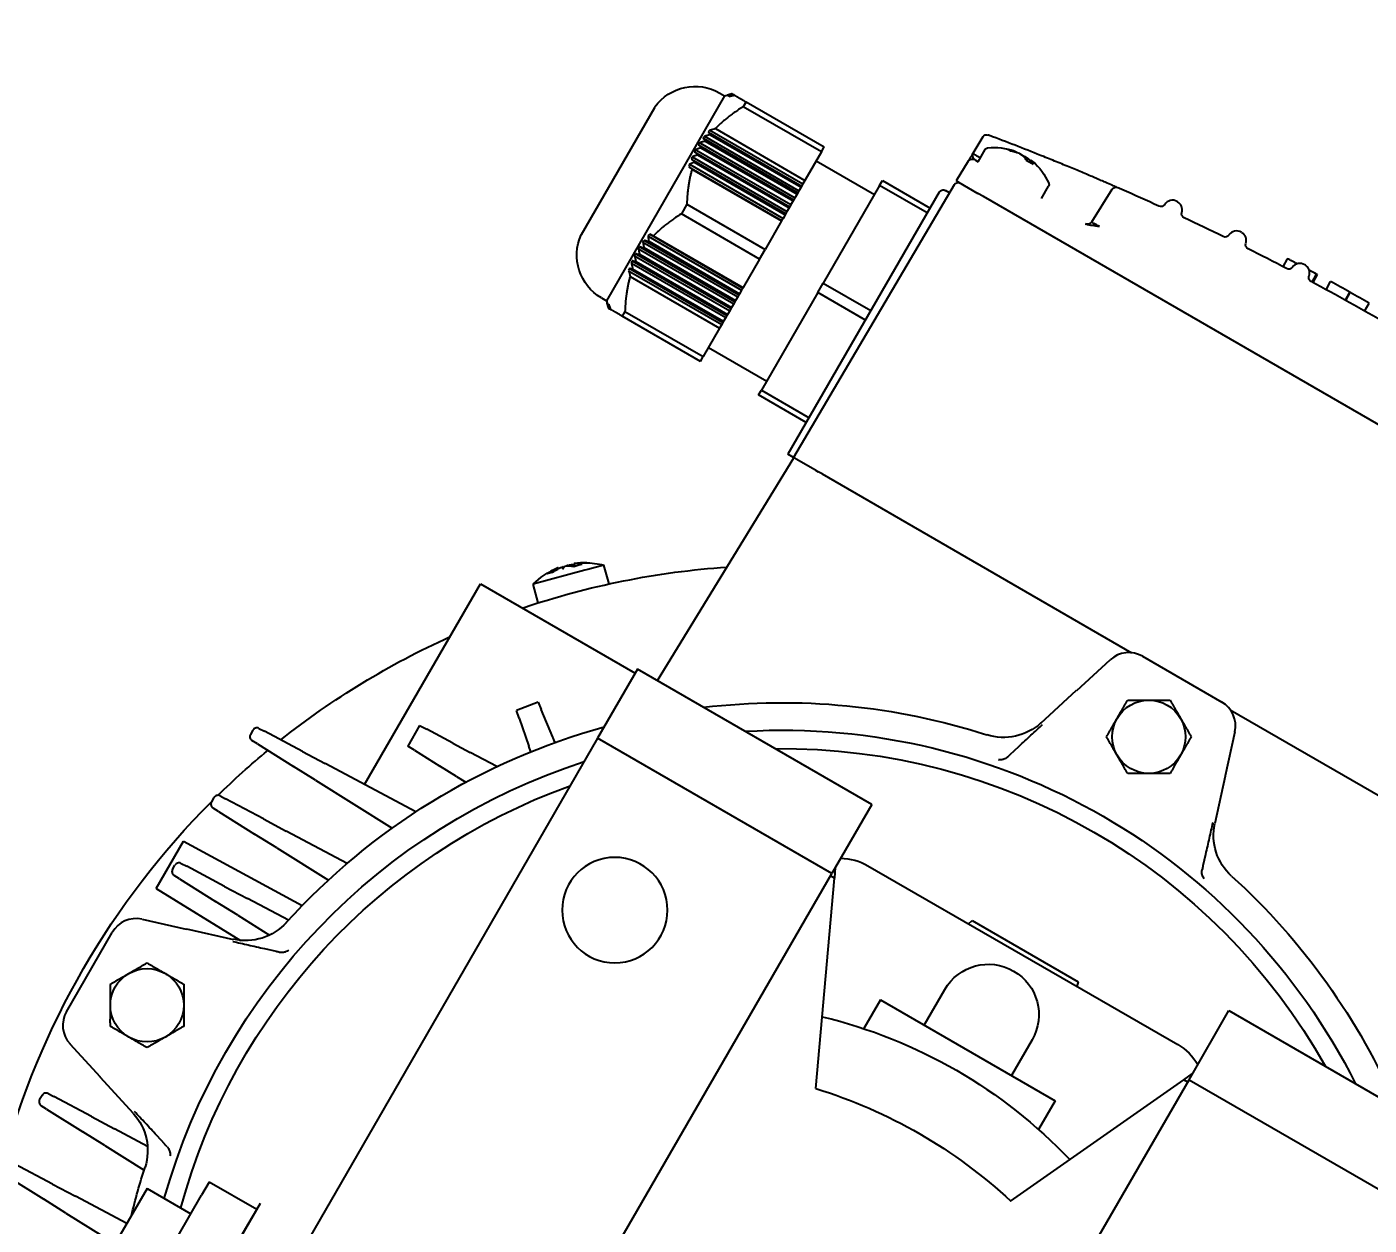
# Model space of a CAD drawing. Header units: millimetres. Extents: x -383313 to -161684, y -117025 to 99224.
# Drawn here: x -349847.3 to -349700.9, y -7694.3 to -7563.7 of the extents above; entities that cross this region are included whole.
import ezdxf

# ---------------------------------------------------------------- set-up
doc = ezdxf.new("R2010")
doc.units = ezdxf.units.MM
doc.header["$MEASUREMENT"] = 0
doc.layers.get('Defpoints').update_dxf_attribs({"color": 31})
doc.layers.add('001__КОНСТРУКТИВ__размеры внутр.', color=7, linetype='Continuous')
doc.layers.add('PV-9BDA', color=7, linetype='Continuous')
doc.styles.add('PSTUDIO', font='arial.ttf')
doc.dimstyles.new('PS_TICK', dxfattribs={"dimscale": 100, "dimtxt": 2.5, "dimasz": 1, "dimexe": 2, "dimexo": 2, "dimgap": 1, "dimtad": 1, "dimdec": 0, "dimzin": 0, "dimdsep": 46, "dimtxsty": 'PSTUDIO', "dimblk": 'ARCHTICK', "dimcen": 2, "dimdle": 1.5, "dimse1": 1, "dimse2": 1, "dimadec": 0, "dimazin": 0, "dimtfac": 1, "dimtdec": 0, "dimtix": 1, "dimtmove": 1, "dimatfit": 3, "dimldrblk": 'ARCHTICK', "dimfxl": 1, "dimtolj": 1, "dimtzin": 0, "dimarcsym": 0})

# ---------------------------------------------------------------- blocks, each defined once
blk = doc.blocks.new('_ArchTick')
at = {"color": 0, "linetype": 'ByBlock', "const_width": 0.15}
blk.add_lwpolyline([(-0.5, -0.5), (0.5, 0.5)], dxfattribs=at)
blk = doc.blocks.new('*D276')
at = {"layer": '001__КОНСТРУКТИВ__размеры внутр.', "color": 0, "lineweight": -2, "ltscale": 100, "transparency": 16777216}
blk.add_line((-349966.1, -1951.2), (-357994.8, -15739.43), dxfattribs=at)
at = {"layer": 'Defpoints', "color": 0, "ltscale": 100, "transparency": 16777216}
for p in [(-349288.38, -2519.4), (-357919.32, -15609.8), (-357166.13, -16048.38)]:
    blk.add_point(p, dxfattribs=at)
at = {"layer": '001__КОНСТРУКТИВ__размеры внутр.', "color": 0, "lineweight": -2, "ltscale": 100, "transparency": 16777216, "xscale": 100, "yscale": 100, "zscale": 100}
for p, rotation in [((-350041.58, -2080.82), 59.78831573303923), ((-357919.32, -15609.8), 239.7883157330392)]:
    blk.add_blockref('_ArchTick', p, dxfattribs=dict(at, rotation=rotation))
at = {"layer": '001__КОНСТРУКТИВ__размеры внутр.', "color": 0, "ltscale": 100, "transparency": 16777216, "insert": (-354177.17, -8730.76), "char_height": 250, "attachment_point": 5, "rotation": 59.7883, "style": 'PSTUDIO'}
blk.add_mtext('\\A1;15655', dxfattribs=at)
blk = doc.blocks.new('*U96')
at = {"layer": 'PV-9BDA'}
for p, q in [((-849.4, 2705.3), (-849.39, 2706.3)), ((-847.04, 2705.27), (-847.02, 2706.27)), ((-847.02, 2706.27), (-846.98, 2706.27)), ((-847, 2705.27), (-846.98, 2706.27)), ((-844.61, 2705.22), (-844.58, 2706.22)), ((-842.97, 2705.17), (-842.94, 2706.17)), ((-842.96, 2705.17), (-842.93, 2706.17)), ((-842.95, 2705.17), (-842.92, 2706.17)), ((-842.94, 2706.17), (-842.93, 2706.17)), ((-842.93, 2705.17), (-842.9, 2706.17)), ((-842.92, 2706.17), (-842.91, 2706.17)), ((-842.92, 2705.17), (-842.89, 2706.17)), ((-842.91, 2705.17), (-842.88, 2706.17)), ((-842.9, 2706.17), (-842.89, 2706.17)), ((-842.89, 2705.17), (-842.86, 2706.17)), ((-842.88, 2706.17), (-842.87, 2706.17)), ((-842.88, 2705.17), (-842.85, 2706.17)), ((-842.88, 2705.17), (-842.85, 2706.17)), ((-842.86, 2706.17), (-842.86, 2706.17)), ((-842.85, 2706.17), (-842.85, 2706.17)), ((-841.3, 2706.4), (-841.23, 2706.4)), ((-839.28, 2705.03), (-839.24, 2706.03)), ((-833.53, 2706.01), (-833.46, 2706.01)), ((-825.77, 2705.42), (-825.7, 2705.42)), ((-818.9, 2703), (-818.75, 2698.8)), ((-809.59, 2701.34), (-809.74, 2701.34)), ((-808.79, 2701.34), (-809.27, 2701.34)), ((-808.2, 2701.34), (-808.67, 2701.34)), ((-807.72, 2701.34), (-807.88, 2701.34)), ((-803.83, 2700.92), (-803.79, 2698.81)), ((-812.73, 2698.32), (-812.73, 2699.86)), ((-804.73, 2698.32), (-804.73, 2699.86)), ((-818.25, 2698.32), (-818.34, 2698.32)), ((-804.42, 2698.32), (-804.73, 2698.32)), ((-804.28, 2698.32), (-804.42, 2698.32)), ((-803.78, 2697.83), (-803.73, 2695.32)), ((-897.32, 2695.32), (-807.15, 2695.32)), ((-807.15, 2695.32), (-806.44, 2695.32)), ((-804.02, 2695.32), (-806.44, 2695.32)), ((-804.02, 2695.32), (-803.73, 2695.32)), ((-803.73, 2694.82), (-803.43, 2660.32)), ((-803.72, 2693.82), (-803.23, 2693.82)), ((-802.73, 2693.32), (-802.73, 2660.32)), ((-796.73, 2691.32), (-802.73, 2691.32)), ((-796.73, 2690.71), (-796.73, 2691.32)), ((-779.55, 2691.32), (-789.4, 2691.32)), ((-789.4, 2690.71), (-789.4, 2691.32)), ((-779.55, 2691.32), (-779.55, 2690.71)), ((-777.96, 2691.32), (-778.12, 2691.32)), ((-777.85, 2691.32), (-777.94, 2691.32)), ((-777.8, 2691.32), (-777.84, 2691.32)), ((-777.2, 2690.72), (-777.8, 2691.32)), ((-777.8, 2691.32), (-777.8, 2691.32)), ((-802.73, 2690.71), (-796.73, 2690.71)), ((-796.73, 2690.71), (-796.73, 2678.42)), ((-789.4, 2690.71), (-779.55, 2690.71)), ((-789.4, 2690.71), (-789.4, 2687.12)), ((-777.67, 2690.92), (-777.61, 2690.92)), ((-777.51, 2690.92), (-777.47, 2690.92)), ((-777.42, 2690.92), (-777.41, 2690.92)), ((-776.6, 2690.72), (-777.2, 2690.72)), ((-777.2, 2690.72), (-777.2, 2664.92)), ((-789.4, 2689.57), (-796.73, 2689.57)), ((-778.12, 2687.12), (-789.4, 2687.12)), ((-789.4, 2687.12), (-789.4, 2686.66)), ((-777.67, 2686.66), (-789.4, 2686.66)), ((-789.4, 2686.66), (-789.4, 2686.4)), ((-777.61, 2686.4), (-789.4, 2686.4)), ((-789.4, 2686.4), (-789.4, 2686.34)), ((-777.96, 2686.34), (-789.4, 2686.34)), ((-789.4, 2686.34), (-789.4, 2686.26)), ((-777.95, 2686.26), (-789.4, 2686.26)), ((-789.4, 2686.26), (-789.4, 2685.8)), ((-777.51, 2685.8), (-789.4, 2685.8)), ((-789.4, 2685.8), (-789.4, 2685.54)), ((-777.47, 2685.54), (-789.4, 2685.54)), ((-789.4, 2685.54), (-789.4, 2685.48)), ((-777.85, 2685.48), (-789.4, 2685.48)), ((-789.4, 2685.48), (-789.4, 2685.39)), ((-777.84, 2685.39), (-789.4, 2685.39)), ((-789.4, 2685.39), (-789.4, 2684.93)), ((-771.23, 2669.82), (-771.23, 2685.82)), ((-777.42, 2684.93), (-789.4, 2684.93)), ((-789.4, 2684.93), (-789.4, 2684.67)), ((-777.41, 2684.67), (-789.4, 2684.67)), ((-789.4, 2684.67), (-789.4, 2684.61)), ((-777.8, 2684.61), (-789.4, 2684.61)), ((-789.4, 2684.61), (-789.4, 2684.52)), ((-777.8, 2684.52), (-789.4, 2684.52)), ((-789.4, 2684.52), (-789.4, 2684.06)), ((-777.41, 2684.06), (-789.4, 2684.06)), ((-789.4, 2684.06), (-789.4, 2683.8)), ((-777.42, 2683.8), (-789.4, 2683.8)), ((-789.4, 2683.8), (-789.4, 2683.74)), ((-777.84, 2683.74), (-789.4, 2683.74)), ((-789.4, 2683.74), (-789.4, 2683.66)), ((-777.85, 2683.66), (-789.4, 2683.66)), ((-789.4, 2683.66), (-789.4, 2683.2)), ((-777.47, 2683.2), (-789.4, 2683.2)), ((-789.4, 2683.2), (-789.4, 2682.94)), ((-777.51, 2682.94), (-789.4, 2682.94)), ((-789.4, 2682.94), (-789.4, 2682.88)), ((-777.94, 2682.88), (-789.4, 2682.88)), ((-789.4, 2682.88), (-789.4, 2682.79)), ((-777.96, 2682.79), (-789.4, 2682.79)), ((-789.4, 2682.79), (-789.4, 2682.33)), ((-777.61, 2682.33), (-789.4, 2682.33)), ((-789.4, 2682.33), (-789.4, 2682.07)), ((-777.67, 2682.07), (-789.4, 2682.07)), ((-789.4, 2682.07), (-789.4, 2682.01)), ((-778.12, 2682.01), (-789.4, 2682.01)), ((-789.4, 2682.01), (-789.4, 2678.42)), ((-796.73, 2678.42), (-802.73, 2678.42)), ((-796.73, 2677.21), (-796.73, 2678.42)), ((-779.55, 2678.42), (-789.4, 2678.42)), ((-789.4, 2677.21), (-789.4, 2678.42)), ((-779.55, 2678.42), (-779.55, 2677.21)), ((-802.73, 2677.21), (-796.73, 2677.21)), ((-796.73, 2677.21), (-796.73, 2664.92)), ((-789.4, 2677.21), (-779.55, 2677.21)), ((-789.4, 2677.21), (-789.4, 2673.62)), ((-778.12, 2673.62), (-789.4, 2673.62)), ((-789.4, 2673.62), (-789.4, 2673.56)), ((-777.67, 2673.56), (-789.4, 2673.56)), ((-789.4, 2673.56), (-789.4, 2673.3)), ((-777.61, 2673.3), (-789.4, 2673.3)), ((-789.4, 2673.3), (-789.4, 2672.84)), ((-777.96, 2672.84), (-789.4, 2672.84)), ((-789.4, 2672.84), (-789.4, 2672.76)), ((-777.95, 2672.76), (-789.4, 2672.76)), ((-789.4, 2672.76), (-789.4, 2672.7)), ((-777.51, 2672.7), (-789.4, 2672.7)), ((-789.4, 2672.7), (-789.4, 2672.44)), ((-777.47, 2672.44), (-789.4, 2672.44)), ((-789.4, 2672.44), (-789.4, 2671.98)), ((-777.85, 2671.98), (-789.4, 2671.98)), ((-789.4, 2671.98), (-789.4, 2671.89)), ((-777.84, 2671.89), (-789.4, 2671.89)), ((-789.4, 2671.89), (-789.4, 2671.83)), ((-777.42, 2671.83), (-789.4, 2671.83)), ((-789.4, 2671.83), (-789.4, 2671.57)), ((-777.41, 2671.57), (-789.4, 2671.57)), ((-789.4, 2671.57), (-789.4, 2671.11)), ((-777.8, 2671.11), (-789.4, 2671.11)), ((-789.4, 2671.11), (-789.4, 2671.02)), ((-777.8, 2671.02), (-789.4, 2671.02)), ((-789.4, 2671.02), (-789.4, 2670.96)), ((-777.41, 2670.96), (-789.4, 2670.96)), ((-789.4, 2670.96), (-789.4, 2670.7)), ((-777.42, 2670.7), (-789.4, 2670.7)), ((-789.4, 2670.7), (-789.4, 2670.24)), ((-777.84, 2670.24), (-789.4, 2670.24)), ((-789.4, 2670.24), (-789.4, 2670.16)), ((-777.85, 2670.16), (-789.4, 2670.16)), ((-789.4, 2670.16), (-789.4, 2670.1)), ((-777.47, 2670.1), (-789.4, 2670.1)), ((-789.4, 2670.1), (-789.4, 2669.84)), ((-777.51, 2669.84), (-789.4, 2669.84)), ((-789.4, 2669.84), (-789.4, 2669.38)), ((-777.94, 2669.38), (-789.4, 2669.38)), ((-789.4, 2669.38), (-789.4, 2669.29)), ((-777.96, 2669.29), (-789.4, 2669.29)), ((-789.4, 2669.29), (-789.4, 2669.23)), ((-777.61, 2669.23), (-789.4, 2669.23)), ((-789.4, 2669.23), (-789.4, 2668.97)), ((-777.67, 2668.97), (-789.4, 2668.97)), ((-789.4, 2668.97), (-789.4, 2668.51)), ((-778.12, 2668.51), (-789.4, 2668.51)), ((-789.4, 2668.51), (-789.4, 2664.92)), ((-796.73, 2664.92), (-802.73, 2664.92)), ((-789.4, 2666.07), (-796.73, 2666.07)), ((-796.73, 2664.32), (-796.73, 2664.92)), ((-779.55, 2664.92), (-789.4, 2664.92)), ((-789.4, 2664.32), (-789.4, 2664.92)), ((-779.55, 2664.92), (-779.55, 2664.32)), ((-777.2, 2664.92), (-777.8, 2664.32)), ((-776.6, 2664.92), (-777.2, 2664.92)), ((-802.73, 2664.32), (-796.73, 2664.32)), ((-789.4, 2664.32), (-779.55, 2664.32)), ((-777.96, 2664.32), (-778.12, 2664.32)), ((-777.85, 2664.32), (-777.95, 2664.32)), ((-777.8, 2664.32), (-777.84, 2664.32)), ((-777.8, 2664.32), (-777.8, 2664.32)), ((-777.61, 2664.72), (-777.67, 2664.72)), ((-777.47, 2664.72), (-777.51, 2664.72)), ((-777.41, 2664.72), (-777.42, 2664.72)), ((-847.24, 2660.58), (-857.22, 2660.58)), ((-858.45, 2660.32), (-897.44, 2660.32)), ((-807.02, 2660.32), (-846.01, 2660.32)), ((-807.02, 2660.32), (-806.55, 2660.32)), ((-806.19, 2660.32), (-806.55, 2660.32)), ((-806.19, 2660.32), (-803.77, 2660.32)), ((-803.54, 2660.32), (-803.77, 2660.32)), ((-803.54, 2660.32), (-803.43, 2660.32)), ((-802.74, 2631.82), (-803.48, 2660.32)), ((-803.43, 2660.32), (-803.23, 2660.32)), ((-803.23, 2660.32), (-802.73, 2660.32)), ((-860.09, 2658.48), (-861.57, 2653.78)), ((-842.9, 2653.78), (-844.38, 2658.48)), ((-861.6, 2653.77), (-863.19, 2648.73)), ((-861.57, 2653.78), (-861.6, 2653.77)), ((-842.87, 2653.77), (-842.9, 2653.78)), ((-841.28, 2648.73), (-842.87, 2653.77)), ((-863.99, 2645.3), (-864.38, 2644.08)), ((-840.09, 2644.08), (-840.47, 2645.3)), ((-792.9, 2638.31), (-791.4, 2639.81)), ((-791.4, 2639.81), (-790.12, 2638.52)), ((-790.12, 2638.52), (-789.88, 2638.29)), ((-789.88, 2638.29), (-785.74, 2634.15)), ((-788.69, 2638.12), (-788.48, 2638.32)), ((-788.52, 2638.36), (-788.52, 2638.35)), ((-788.14, 2637.85), (-788.07, 2637.91)), ((-787.91, 2637.75), (-787.93, 2637.73)), ((-787.73, 2637.38), (-787.64, 2637.48)), ((-787.29, 2637), (-787.23, 2637.07)), ((-787.19, 2637.03), (-787.27, 2636.96)), ((-787.24, 2632.65), (-785.74, 2634.15)), ((-874.73, 2631.82), (-904.23, 2631.82)), ((-874.73, 2623.12), (-874.73, 2631.82)), ((-829.73, 2631.82), (-800.23, 2631.82)), ((-829.73, 2631.82), (-829.73, 2623.12)), ((-800.23, 2631.82), (-800.23, 2623.12)), ((-780.73, 2631.32), (-800.23, 2631.32)), ((-780.73, 2606.04), (-780.73, 2631.32)), ((-832.72, 2625.82), (-871.75, 2625.82)), ((-858.92, 2626.32), (-859.05, 2625.82)), ((-845.55, 2626.32), (-858.92, 2626.32)), ((-845.41, 2625.82), (-845.55, 2626.32)), ((-874.23, 2622.82), (-874.73, 2623.89)), ((-829.73, 2623.89), (-830.23, 2622.82)), ((-874.73, 2623.12), (-904.23, 2623.12)), ((-874.73, 2545.32), (-874.73, 2623.12)), ((-874.73, 2622.82), (-874.23, 2622.82)), ((-864.49, 2601.93), (-874.23, 2622.82)), ((-839.97, 2601.93), (-830.23, 2622.82)), ((-830.23, 2622.82), (-829.73, 2622.82)), ((-829.73, 2623.12), (-800.23, 2623.12)), ((-829.73, 2545.32), (-829.73, 2623.12)), ((-800.23, 2623.12), (-800.23, 2545.32)), ((-795.94, 2620.78), (-793.34, 2622.74)), ((-792.64, 2623.27), (-793.34, 2622.74)), ((-792.64, 2623.27), (-791.06, 2621.33)), ((-791.73, 2620.75), (-791.06, 2621.33)), ((-791.73, 2620.75), (-794.18, 2618.61)), ((-857.73, 2618.32), (-857.73, 2613.82)), ((-846.73, 2613.82), (-846.73, 2618.32)), ((-794.66, 2618.2), (-794.18, 2618.61)), ((-841.23, 2613.82), (-863.23, 2613.82)), ((-863.23, 2613.82), (-863.23, 2610.21)), ((-841.23, 2613.82), (-841.23, 2610.21)), ((-792.26, 2614.94), (-788.97, 2614.83)), ((-786.85, 2614.75), (-788.97, 2614.83)), ((-786.85, 2614.75), (-783.61, 2614.64)), ((-782.73, 2614.61), (-783.61, 2614.64)), ((-782.73, 2614.61), (-782.73, 2612.03)), ((-788.97, 2611.81), (-790.18, 2611.77)), ((-788.97, 2611.81), (-786.85, 2611.88)), ((-783.61, 2612), (-786.85, 2611.88)), ((-783.61, 2612), (-782.73, 2612.03)), ((-787.09, 2606.26), (-775.89, 2605.87)), ((-773.06, 2605.77), (-775.89, 2605.87)), ((-773.06, 2605.77), (-768.4, 2605.61)), ((-767.71, 2605.58), (-768.4, 2605.61)), ((-767.23, 2605.08), (-767.23, 2604.55)), ((-775.89, 2603.77), (-785.73, 2603.42)), ((-775.89, 2603.77), (-773.06, 2603.86)), ((-768.4, 2604.03), (-773.06, 2603.86)), ((-768.4, 2604.03), (-767.71, 2604.05)), ((-783.4, 2597.63), (-775.89, 2597.37)), ((-773.06, 2597.27), (-775.89, 2597.37)), ((-773.06, 2597.27), (-768.4, 2597.11)), ((-767.71, 2597.08), (-768.4, 2597.11)), ((-767.23, 2596.58), (-767.23, 2596.05)), ((-775.89, 2595.27), (-782.54, 2595.03)), ((-775.89, 2595.27), (-773.06, 2595.36)), ((-768.4, 2595.53), (-773.06, 2595.36)), ((-768.4, 2595.53), (-767.71, 2595.55)), ((-766.73, 2590.8), (-781.45, 2591.19)), ((-766.73, 2584.83), (-766.73, 2590.8)), ((-780.95, 2589.05), (-775.89, 2588.87)), ((-773.06, 2588.77), (-775.89, 2588.87)), ((-773.06, 2588.77), (-768.4, 2588.61)), ((-767.71, 2588.58), (-768.4, 2588.61)), ((-767.23, 2587.55), (-767.23, 2588.08)), ((-775.89, 2586.77), (-779.97, 2586.62)), ((-775.89, 2586.77), (-773.06, 2586.86)), ((-768.4, 2587.03), (-773.06, 2586.86)), ((-768.4, 2587.03), (-767.71, 2587.05)), ((-780.25, 2585.08), (-781.47, 2585.46)), ((-766.73, 2584.83), (-777.53, 2584.55)), ((-771.78, 2582.68), (-776.82, 2584.27)), ((-771.77, 2582.65), (-771.78, 2582.68)), ((-767.07, 2581.17), (-771.77, 2582.65)), ((-764.97, 2568.32), (-764.97, 2578.31)), ((-771.77, 2563.98), (-767.07, 2565.46)), ((-776.82, 2562.36), (-771.78, 2563.95)), ((-771.78, 2563.95), (-771.77, 2563.98)), ((-781.47, 2561.17), (-780.25, 2561.55)), ((-793.73, 2553.45), (-793.73, 2560.82)), ((-793.73, 2558.36), (-793.73, 2560.01)), ((-793.73, 2560.01), (-787.73, 2560.01)), ((-787.73, 2560.01), (-787.73, 2558.36)), ((-779.97, 2560.01), (-775.89, 2559.87)), ((-773.06, 2559.77), (-775.89, 2559.87)), ((-773.06, 2559.77), (-768.4, 2559.61)), ((-767.71, 2559.58), (-768.4, 2559.61)), ((-793.73, 2556.64), (-793.73, 2558.36)), ((-787.73, 2545.55), (-787.73, 2558.36)), ((-768.4, 2558.03), (-773.06, 2557.86)), ((-768.4, 2558.03), (-767.71, 2558.05)), ((-767.23, 2559.08), (-767.23, 2558.55)), ((-775.89, 2557.77), (-780.95, 2557.59)), ((-775.89, 2557.77), (-773.06, 2557.86)), ((-782.23, 2556.01), (-787.73, 2556.01)), ((-782.23, 2556.01), (-782.23, 2550.1)), ((-782.23, 2551.59), (-775.89, 2551.37)), ((-773.06, 2551.27), (-775.89, 2551.37)), ((-773.06, 2551.27), (-768.4, 2551.11)), ((-775.89, 2549.27), (-782.23, 2549.04)), ((-775.89, 2549.27), (-773.06, 2549.36)), ((-768.4, 2549.53), (-773.06, 2549.36))]:
    blk.add_line(p, q, dxfattribs=at)
blk.add_circle((-811.23, 2607.82), 5.75, dxfattribs=at)
for centre, radius, start, end in [((-842.72, 2705.66), 0.5, 268.1626, 349.6887), ((-839.69, 2705.55), 0.5, 185.8126, 267.5755), ((-834.97, 2705.31), 0.5, -93.3374, -11.8113), ((-831.94, 2705.12), 0.5, -175.6874, -93.9245), ((-827.23, 2704.76), 0.5, 265.1626, 346.6887), ((-824.2, 2704.49), 0.5, 182.8126, 264.5755), ((-819.4, 2702.99), 0.5, 2, 83.6207), ((-812.37, 2699.86), 0.36, 126.3584, 180), ((-808.73, 2694.92), 6.5, 99.9845, 126.3584), ((-808.73, 2694.92), 6.5, 53.6416, 80.0155), ((-805.09, 2699.86), 0.36, 360, 53.6416), ((-804.33, 2700.91), 0.5, 1, 80.6718), ((-818.25, 2698.82), 0.5, 182, 270), ((-804.28, 2697.82), 0.5, 1, 90), ((-804.23, 2694.82), 0.5, 0.5, 90), ((-803.23, 2693.32), 0.5, 360, 90), ((-776.6, 2685.32), 5.4, 5.8663, 90), ((-771.73, 2685.82), 0.5, 360, 5.8663), ((-776.6, 2670.32), 5.4, 270, 354.1337), ((-771.73, 2669.82), 0.5, -5.8663, 0), ((-852.23, 2653.32), 4, 120, 180), ((-852.23, 2653.32), 4, 60, 120), ((-852.23, 2653.32), 4, 0, 60), ((-852.23, 2653.32), 4, 180, 240), ((-852.23, 2653.32), 4, 300, 0), ((-852.23, 2653.32), 4, 240, 300), ((-852.23, 2573.32), 88, 41.2306, 56.0729), ((-852.23, 2573.32), 73, 102.1875, 126.7389), ((-852.23, 2573.32), 73, 53.2611, 77.8125), ((-852.23, 2573.32), 70, 56.6903, 123.3097), ((-852.23, 2573.32), 68, 59.3496, 120.6504), ((-793.47, 2632.08), 8, 67.5779, 75), ((-793.47, 2632.08), 8, 52.5512, 67.5779), ((-793.47, 2632.08), 8, 15, 37.4488), ((-871.75, 2619.82), 6, 90, 119.8378), ((-832.72, 2619.82), 6, 60.1622, 90), ((-852.23, 2573.32), 73, 12.1875, 44.5753), ((-852.23, 2573.32), 88, 21.5759, 35.6591), ((-852.23, 2618.32), 5.5, 0, 180), ((-852.23, 2573.32), 70, -14.3146, 42.0246), ((-852.23, 2573.32), 68, 345.2549, 40.1192), ((-852.23, 2556.32), 55, 73.5377, 106.4623), ((-852.23, 2573.32), 88, 15.6245, 20.3916), ((-852.23, 2548.32), 55, 77.1184, 102.8816), ((-852.23, 2573.32), 88, 344.9963, 15.0037), ((-772.23, 2573.32), 4, 90, 150), ((-772.23, 2573.32), 4, 30, 90), ((-772.23, 2573.32), 4, 150, 210), ((-772.23, 2573.32), 4, 330, 30), ((-772.23, 2573.32), 4, 210, 270), ((-772.23, 2573.32), 4, -90, -30), ((-852.23, 2573.32), 73, 343.517, 347.8125)]:
    blk.add_arc(centre, radius, start, end, dxfattribs=at)
at = {"layer": 'PV-9BDA', "extrusion": (0, 0, -1)}
for centre, major_axis, ratio, start_param, end_param in [((-853.05, 2348.43), (4.83, 357.86), 0.911014, -0.003582, 0.003687), ((-853.55, 2348.44), (7.77, 357.81), 0.911014, -0.003687, 0.003687), ((-852.23, 2409.28), (11.19, 296.82), 0.999994, -0.00608, -0.002955), ((-841.25, 2705.4), (-1, 0), 0.999962, 0.179944, 1.518421), ((-841.18, 2705.4), (1, 0), 0.999962, -1.623141, -0.101426), ((-852.23, 2409.28), (11.19, 296.82), 0.999994, 0.001994, 0.00608), ((-833.5, 2705.01), (-1, 0), 0.999962, 0.206123, 1.544602), ((-833.43, 2705.01), (1, 0), 0.999962, -1.59696, -0.075247), ((-852.23, 2409.37), (295.99, 0), 0.999848, -1.570796, -1.538723), ((-852.23, 2409.38), (295.99, 0), 0.999848, -1.528474, -1.512539), ((-852.23, 2409.38), (295.99, 0), 0.999848, -1.50229, -1.486355), ((-825.77, 2704.42), (-1, 0), 0.999962, 0.232302, 1.570783), ((-825.7, 2704.42), (1, 0), 0.999962, -1.570796, -0.049086), ((-852.23, 2409.37), (295.99, 0), 0.999848, -1.476106, -1.461148), ((-852.23, 2409.63), (295.86, 0), 0.999393, -1.429821, -1.409611), ((-808.97, 2694.92), (0, 6.48), 0.889482, -0.155331, -0.134334), ((-808.27, 2694.92), (0, 6.48), 0.456971, -0.311282, -0.134334), ((-808.97, 2694.92), (0, 6.48), 0.889482, 0.134334, 0.311282), ((-916.63, 2571.25), (187.24, 0), 0.919615, -0.738152, -0.734548), ((-791.95, 2684.21), (14.56, 0), 0.866025, -0.195778, -0.174812), ((-791.02, 2684.33), (13.62, 0), 0.866025, -0.124351, -0.102182), ((-790.56, 2684.37), (13.16, 0), 0.866025, -0.049527, -0.026711), ((-790.56, 2684.37), (13.16, 0), 0.866025, 0.026711, 0.049527), ((-791.02, 2684.4), (13.62, 0), 0.866025, 0.102182, 0.124351), ((-916.63, 2697.08), (-187.24, 0), 0.119615, -2.407045, -2.403441), ((-791.95, 2684.53), (14.56, 0), 0.866025, 0.174812, 0.195778), ((-916.63, 2658.55), (187.24, 0), 0.119615, -0.738152, -0.734548), ((-791.95, 2671.11), (14.56, 0), 0.866025, -0.195778, -0.174812), ((-791.02, 2671.23), (13.62, 0), 0.866025, -0.124351, -0.102182), ((-790.56, 2671.27), (13.16, 0), 0.866025, -0.049527, -0.026711), ((-790.56, 2671.27), (13.16, 0), 0.866025, 0.026711, 0.049527), ((-791.02, 2671.3), (13.62, 0), 0.866025, 0.102182, 0.124351), ((-916.63, 2784.38), (-187.24, 0), 0.919615, -2.407045, -2.403441), ((-791.95, 2671.43), (14.56, 0), 0.866025, 0.174812, 0.195778), ((-857.22, 2657.58), (-1.77, 2.42), 0.999473, -0.632431, 0.632431), ((-847.24, 2657.58), (1.77, 2.42), 0.999473, -0.632431, 0.632431), ((-793.51, 2632.12), (5.66, 5.66), 0.957105, -0.290567, -0.115142), ((-793.81, 2632.42), (5.64, 5.64), 0.546947, -0.292382, -0.093385), ((-793.34, 2631.94), (5.66, 5.66), 0.28974, -0.171137, -0.115142), ((-793.33, 2631.94), (5.66, 5.66), 0.119138, 0.115142, 0.290567), ((-793.49, 2632.09), (5.66, 5.66), 0.992878, 0.115142, 0.121368), ((-793.25, 2631.86), (5.64, 5.64), 0.837166, 0.093436, 0.292434), ((-767.97, 2578.31), (2.42, 1.77), 0.999473, -0.632431, 0.632431), ((-767.97, 2568.33), (2.42, -1.77), 0.999473, -0.632431, 0.632431)]:
    blk.add_ellipse(centre, major_axis=major_axis, ratio=ratio, start_param=start_param, end_param=end_param, dxfattribs=at)
at = {"layer": 'PV-9BDA'}
for centre, major_axis, ratio, start_param, end_param in [((-809.19, 2694.92), (0, 6.48), 0.456971, 0.134334, 0.311282), ((-808.33, 2695.35), (-4.74, 4.34), 0.796028, -0.795369, -0.634918), ((-808.5, 2694.92), (0, 6.48), 0.889482, 0.134334, 0.189885), ((-809.19, 2694.92), (0, 6.48), 0.456971, -0.155331, -0.134334), ((-808.5, 2694.92), (0, 6.48), 0.889482, -0.311282, -0.134334), ((-809.51, 2695.35), (3.14, 5.61), 0.408959, 0.225341, 0.305567), ((-809.51, 2695.35), (3.14, 5.61), 0.408959, 0.145115, 0.225341), ((-916.63, 2590.52), (-187.24, 0), 0.8, -2.407045, -2.403441), ((-916.63, 2765.12), (187.24, 0), 0.8, -0.738152, -0.734548), ((-868.91, 2650.54), (5.96, -0.73), 0.999645, -1.236854, -0.184248), ((-835.55, 2650.54), (5.96, 0.73), 0.999645, -2.957344, -1.904739), ((-793.45, 2632.06), (5.66, 5.66), 0.992878, 0.115142, 0.290567), ((-794.36, 2632.97), (5.42, 5.42), 0.837169, -0.075114, 0.075114), ((-793.13, 2631.74), (5.64, 5.64), 0.546944, 0.093397, 0.292394), ((-793.69, 2632.3), (5.64, 5.64), 0.837169, 0.093397, 0.110524), ((-793.25, 2631.86), (5.64, 5.64), 0.837169, 0.093397, 0.181059), ((-793.81, 2632.42), (5.64, 5.64), 0.546944, -0.110524, -0.093397), ((-793.61, 2632.21), (5.66, 5.66), 0.28974, -0.290567, -0.115142), ((-793.81, 2632.42), (5.64, 5.64), 0.546944, -0.18199, -0.157409), ((-793.69, 2632.3), (5.64, 5.64), 0.837169, -0.292394, -0.093397), ((-792.11, 2630.72), (5.42, 5.42), 0.546944, -0.075114, 0.075114), ((-775.01, 2590), (-0.73, -5.96), 0.999645, -1.236854, -0.184248), ((-775.01, 2556.64), (0.73, -5.96), 0.999645, -2.957344, -1.904739)]:
    blk.add_ellipse(centre, major_axis=major_axis, ratio=ratio, start_param=start_param, end_param=end_param, dxfattribs=at)
for points, knots in [([(-842.91, 2706.17), (-842.91, 2706.17), (-842.91, 2706.17), (-842.91, 2706.17), (-842.91, 2706.17), (-842.9, 2706.17), (-842.9, 2706.17), (-842.9, 2706.17), (-842.9, 2706.17), (-842.9, 2706.17), (-842.9, 2706.17), (-842.9, 2706.17), (-842.9, 2706.17)], [0, 0, 0, 0, 0.000099443, 0.000099443, 0.000099443, 0.0001425378, 0.0001425378, 0.0001425378, 0.0001634511, 0.0001634511, 0.0001634511, 0.0001782072, 0.0001782072, 0.0001782072, 0.0001782072]), ([(-842.89, 2705.17), (-842.89, 2705.34), (-842.88, 2705.5), (-842.87, 2705.84), (-842.87, 2706), (-842.86, 2706.17)], [-0.1, -0.1, -0.1, -0.1, -0.05, -0.05, 0, 0, 0, 0]), ([(-842.87, 2706.17), (-842.87, 2706.17), (-842.87, 2706.17), (-842.87, 2706.17), (-842.87, 2706.17), (-842.87, 2706.17), (-842.87, 2706.17), (-842.87, 2706.17), (-842.87, 2706.17), (-842.87, 2706.17), (-842.87, 2706.17), (-842.87, 2706.17), (-842.87, 2706.17), (-842.87, 2706.17), (-842.86, 2706.17), (-842.86, 2706.17)], [0, 0, 0, 0, 0.0000988595, 0.0000988595, 0.0000988595, 0.0001415847, 0.0001415847, 0.0001415847, 0.0001623305, 0.0001623305, 0.0001623305, 0.0001777648, 0.0001777648, 0.0001777648, 0.0002053337, 0.0002053337, 0.0002053337, 0.0002053337]), ([(-819.84, 2703.54), (-819.71, 2703.53), (-819.58, 2703.51), (-819.49, 2703.5), (-819.39, 2703.49), (-819.34, 2703.48), (-819.34, 2703.48)], [0, 0, 0, 0, 0.0003954262, 0.0003954262, 0.0003954262, 0.0007908525, 0.0007908525, 0.0007908525, 0.0007908525]), ([(-819.34, 2703.48), (-819.34, 2703.48), (-819.28, 2703.48), (-819.17, 2703.47), (-819.12, 2703.46), (-819.05, 2703.45), (-818.96, 2703.44), (-818.88, 2703.43), (-818.78, 2703.42), (-818.67, 2703.41), (-818.45, 2703.38), (-818.19, 2703.35), (-817.87, 2703.32), (-817.71, 2703.3), (-817.54, 2703.28), (-817.36, 2703.26), (-817.18, 2703.23), (-816.98, 2703.21), (-816.78, 2703.19), (-816.38, 2703.14), (-815.95, 2703.09), (-815.47, 2703.03), (-815.23, 2703), (-814.99, 2702.97), (-814.74, 2702.93), (-814.49, 2702.9), (-814.23, 2702.87), (-813.97, 2702.83), (-813.71, 2702.8), (-813.45, 2702.77), (-813.18, 2702.73), (-812.91, 2702.69), (-812.63, 2702.66), (-812.35, 2702.62), (-811.79, 2702.54), (-811.23, 2702.46), (-810.66, 2702.38)], [0, 0, 0, 0, 0.0016962, 0.0016962, 0.0016962, 0.00254438, 0.00254438, 0.00254438, 0.00339261, 0.00339261, 0.00339261, 0.00508943, 0.00508943, 0.00508943, 0.00593803, 0.00593803, 0.00593803, 0.00678676, 0.00678676, 0.00678676, 0.00848464, 0.00848464, 0.00848464, 0.00933378, 0.00933378, 0.00933378, 0.01018302, 0.01018302, 0.01018302, 0.01103237, 0.01103237, 0.01103237, 0.0118818, 0.0118818, 0.0118818, 0.0135808, 0.0135808, 0.0135808, 0.0135808]), ([(-804.75, 2701.48), (-804.62, 2701.46), (-804.49, 2701.44), (-804.4, 2701.43), (-804.3, 2701.41), (-804.25, 2701.4), (-804.25, 2701.4)], [0, 0, 0, 0, 0.0003959546, 0.0003959546, 0.0003959546, 0.0007919093, 0.0007919093, 0.0007919093, 0.0007919093]), ([(-819.75, 2698.81), (-819.62, 2698.76), (-819.5, 2698.72), (-819.26, 2698.63), (-819.14, 2698.58), (-818.92, 2698.49), (-818.81, 2698.44), (-818.59, 2698.35), (-818.47, 2698.32), (-818.34, 2698.32)], [-0.000006578, -0.000006578, -0.000006578, -0.000006578, 0.00039119, 0.00039119, 0.000788958, 0.000788958, 0.001186727, 0.001186727, 0.001584488, 0.001584488, 0.001584488, 0.001584488]), ([(-819.75, 2698.81), (-819.63, 2698.81), (-819.5, 2698.8), (-819.37, 2698.8), (-819.25, 2698.8), (-819.14, 2698.8), (-819.04, 2698.8), (-818.95, 2698.8), (-818.88, 2698.8), (-818.83, 2698.8), (-818.77, 2698.8), (-818.75, 2698.8), (-818.75, 2698.8)], [2.034627, 2.034627, 2.034627, 2.034627, 2.434691, 2.434691, 2.434691, 2.815229, 2.815229, 2.815229, 3.195458, 3.195458, 3.195458, 3.604814, 3.604814, 3.604814, 3.604814]), ([(-804.73, 2698.8), (-804.63, 2698.8), (-804.51, 2698.8), (-804.41, 2698.8), (-804.29, 2698.8), (-804.18, 2698.8), (-804.08, 2698.8), (-803.99, 2698.8), (-803.91, 2698.8), (-803.87, 2698.8), (-803.82, 2698.8), (-803.79, 2698.81), (-803.79, 2698.81)], [2.744506, 2.744506, 2.744506, 2.744506, 3.087727, 3.087727, 3.087727, 3.467957, 3.467957, 3.467957, 3.848495, 3.848495, 3.848495, 4.248559, 4.248559, 4.248559, 4.248559]), ([(-804.28, 2698.32), (-804.24, 2698.32), (-804.19, 2698.35), (-804.08, 2698.44), (-804.03, 2698.49), (-803.92, 2698.58), (-803.87, 2698.63), (-803.81, 2698.72), (-803.79, 2698.76), (-803.79, 2698.81)], [0.000000007, 0.000000007, 0.000000007, 0.000000007, 0.000394067, 0.000394067, 0.000788135, 0.000788135, 0.001182202, 0.001182202, 0.001576269, 0.001576269, 0.001576269, 0.001576269]), ([(-803.79, 2698.81), (-803.79, 2698.8), (-803.79, 2698.8), (-803.79, 2698.79), (-803.79, 2698.79), (-803.79, 2698.78), (-803.79, 2698.78), (-803.79, 2698.77), (-803.79, 2698.76), (-803.79, 2698.75), (-803.79, 2698.73), (-803.79, 2698.71), (-803.79, 2698.69), (-803.79, 2698.65), (-803.79, 2698.62), (-803.79, 2698.58), (-803.79, 2698.55), (-803.79, 2698.53), (-803.79, 2698.5), (-803.79, 2698.49), (-803.79, 2698.47), (-803.79, 2698.45), (-803.79, 2698.44), (-803.79, 2698.42), (-803.79, 2698.41), (-803.79, 2698.37), (-803.78, 2698.32), (-803.78, 2698.29), (-803.78, 2698.23), (-803.78, 2698.18), (-803.78, 2698.14), (-803.78, 2698.04), (-803.78, 2697.96), (-803.78, 2697.91), (-803.78, 2697.86), (-803.78, 2697.83), (-803.78, 2697.83)], [-0.000006325, -0.000006325, -0.000006325, -0.000006325, 0.000011415, 0.000011415, 0.000011415, 0.000029155, 0.000029155, 0.000029155, 0.000064634, 0.000064634, 0.000064634, 0.000135592, 0.000135592, 0.000135592, 0.000277509, 0.000277509, 0.000277509, 0.000372121, 0.000372121, 0.000372121, 0.000442333, 0.000442333, 0.000442333, 0.000498269, 0.000498269, 0.000498269, 0.000666467, 0.000666467, 0.000666467, 0.000890719, 0.000890719, 0.000890719, 0.001339253, 0.001339253, 0.001339253, 0.001787786, 0.001787786, 0.001787786, 0.001787786]), ([(-862.95, 2648.7), (-863.11, 2648.15), (-863.28, 2647.6), (-863.54, 2646.75), (-863.63, 2646.47), (-863.81, 2645.89), (-863.9, 2645.6), (-863.99, 2645.3)], [-0.000015492, -0.000015492, -0.000015492, -0.000015492, 0.001843322, 0.001843322, 0.00277273, 0.00277273, 0.003702137, 0.003702137, 0.003702137, 0.003702137]), ([(-840.47, 2645.3), (-840.56, 2645.6), (-840.65, 2645.89), (-840.83, 2646.47), (-840.92, 2646.75), (-841.1, 2647.32), (-841.18, 2647.6), (-841.35, 2648.15), (-841.43, 2648.43), (-841.52, 2648.7)], [0, 0, 0, 0, 0.000924681, 0.000924681, 0.001849362, 0.001849362, 0.002774044, 0.002774044, 0.003698725, 0.003698725, 0.003698725, 0.003698725]), ([(-864.85, 2643.15), (-864.82, 2643.18), (-864.8, 2643.2), (-864.68, 2643.32), (-864.61, 2643.43), (-864.53, 2643.61), (-864.51, 2643.65), (-864.5, 2643.7)], [-0.05652634, -0.05652634, -0.05652634, -0.05652634, -0.05384881, -0.05384881, -0.04546647, -0.04546647, -0.0425298, -0.0425298, -0.0425298, -0.0425298]), ([(-839.97, 2643.7), (-839.95, 2643.65), (-839.93, 2643.61), (-839.86, 2643.43), (-839.78, 2643.32), (-839.67, 2643.2), (-839.64, 2643.18), (-839.61, 2643.15)], [-0.014404581, -0.014404581, -0.014404581, -0.014404581, -0.013012867, -0.013012867, -0.009040351, -0.009040351, -0.007771428, -0.007771428, -0.007771428, -0.007771428]), ([(-839.61, 2643.15), (-839.55, 2643.1), (-839.49, 2643.05), (-839.39, 2642.98), (-839.34, 2642.96), (-839.29, 2642.93), (-839.28, 2642.93), (-839.27, 2642.93), (-839.27, 2642.93)], [0.00000001, 0.00000001, 0.00000001, 0.00000001, 0.03000004, 0.03000004, 0.05566252, 0.05566252, 0.05789102, 0.06011932, 0.06011932, 0.06011932, 0.06011932]), ([(-796.44, 2620.4), (-796.38, 2620.44), (-796.32, 2620.49), (-796.15, 2620.62), (-796.04, 2620.7), (-795.94, 2620.78)], [0.02814133, 0.02814133, 0.02814133, 0.02814133, 0.05405164, 0.05405164, 0.10810243, 0.10810243, 0.10810243, 0.10810243]), ([(-767.71, 2605.58), (-767.56, 2605.58), (-767.44, 2605.51), (-767.27, 2605.32), (-767.23, 2605.2), (-767.23, 2605.08)], [0.4158314, 0.4158314, 0.4158314, 0.4158314, 0.512009, 0.512009, 0.6118152, 0.6118152, 0.6118152, 0.6118152]), ([(-767.23, 2604.55), (-767.23, 2604.44), (-767.27, 2604.32), (-767.44, 2604.13), (-767.56, 2604.06), (-767.71, 2604.05)], [0, 0, 0, 0, 0.0998062, 0.0998062, 0.1959838, 0.1959838, 0.1959838, 0.1959838]), ([(-767.71, 2597.08), (-767.56, 2597.08), (-767.44, 2597.01), (-767.27, 2596.82), (-767.23, 2596.7), (-767.23, 2596.58)], [0.4158314, 0.4158314, 0.4158314, 0.4158314, 0.512009, 0.512009, 0.6118152, 0.6118152, 0.6118152, 0.6118152]), ([(-767.23, 2596.05), (-767.23, 2595.93), (-767.29, 2595.79), (-767.45, 2595.62), (-767.58, 2595.56), (-767.71, 2595.55)], [0, 0, 0, 0, 0.1073768, 0.1073768, 0.1932532, 0.1932532, 0.1932532, 0.1932532]), ([(-767.71, 2588.58), (-767.56, 2588.58), (-767.44, 2588.51), (-767.27, 2588.32), (-767.23, 2588.2), (-767.23, 2588.08)], [0.4158314, 0.4158314, 0.4158314, 0.4158314, 0.512009, 0.512009, 0.6118152, 0.6118152, 0.6118152, 0.6118152]), ([(-767.23, 2587.55), (-767.23, 2587.44), (-767.27, 2587.32), (-767.44, 2587.13), (-767.56, 2587.06), (-767.71, 2587.05)], [0, 0, 0, 0, 0.0998062, 0.0998062, 0.1959838, 0.1959838, 0.1959838, 0.1959838]), ([(-782.4, 2585.94), (-782.45, 2586), (-782.5, 2586.06), (-782.53, 2586.11), (-782.57, 2586.17), (-782.6, 2586.23), (-782.62, 2586.28)], [0.0000000001, 0.0000000001, 0.0000000001, 0.0000000001, 0.000299314, 0.000299314, 0.000299314, 0.000598628, 0.000598628, 0.000598628, 0.000598628]), ([(-781.85, 2585.58), (-781.9, 2585.6), (-781.94, 2585.61), (-782.11, 2585.69), (-782.22, 2585.77), (-782.34, 2585.88), (-782.37, 2585.91), (-782.4, 2585.94)], [0.04252979, 0.04252979, 0.04252979, 0.04252979, 0.04546645, 0.04546645, 0.05384879, 0.05384879, 0.05652632, 0.05652632, 0.05652632, 0.05652632]), ([(-776.85, 2584.03), (-777.39, 2584.2), (-777.95, 2584.37), (-778.79, 2584.63), (-779.08, 2584.72), (-779.66, 2584.9), (-779.95, 2584.99), (-780.25, 2585.08)], [-0.000015492, -0.000015492, -0.000015492, -0.000015492, 0.001843322, 0.001843322, 0.00277273, 0.00277273, 0.003702137, 0.003702137, 0.003702137, 0.003702137]), ([(-780.25, 2561.55), (-779.95, 2561.65), (-779.66, 2561.74), (-779.08, 2561.92), (-778.79, 2562.01), (-778.23, 2562.18), (-777.95, 2562.27), (-777.4, 2562.43), (-777.12, 2562.52), (-776.85, 2562.6)], [0, 0, 0, 0, 0.000924681, 0.000924681, 0.001849362, 0.001849362, 0.002774044, 0.002774044, 0.003698725, 0.003698725, 0.003698725, 0.003698725]), ([(-781.85, 2561.05), (-781.9, 2561.04), (-781.94, 2561.02), (-782.11, 2560.94), (-782.22, 2560.87), (-782.34, 2560.75), (-782.37, 2560.72), (-782.4, 2560.7)], [-0.014404582, -0.014404582, -0.014404582, -0.014404582, -0.013012867, -0.013012867, -0.009040351, -0.009040351, -0.007771428, -0.007771428, -0.007771428, -0.007771428]), ([(-782.4, 2560.7), (-782.45, 2560.64), (-782.5, 2560.58), (-782.57, 2560.47), (-782.59, 2560.42), (-782.61, 2560.37), (-782.62, 2560.36), (-782.62, 2560.36), (-782.62, 2560.35)], [0.00000001, 0.00000001, 0.00000001, 0.00000001, 0.03000004, 0.03000004, 0.05566252, 0.05566252, 0.05789102, 0.06011932, 0.06011932, 0.06011932, 0.06011932]), ([(-767.71, 2559.58), (-767.56, 2559.58), (-767.44, 2559.51), (-767.27, 2559.32), (-767.23, 2559.2), (-767.23, 2559.08)], [0.4158314, 0.4158314, 0.4158314, 0.4158314, 0.512009, 0.512009, 0.6118152, 0.6118152, 0.6118152, 0.6118152]), ([(-767.23, 2558.55), (-767.23, 2558.44), (-767.27, 2558.32), (-767.44, 2558.13), (-767.56, 2558.06), (-767.71, 2558.05)], [0, 0, 0, 0, 0.0998062, 0.0998062, 0.1959838, 0.1959838, 0.1959838, 0.1959838])]:
    blk.add_open_spline(points, degree=3, knots=knots, dxfattribs=at)
for points, weights in [([(-809.58, 2701.1), (-809.58, 2701.22), (-809.59, 2701.34)], [1.00715101686, 1.00666800328, 1.00609308134]), ([(-809.25, 2701.09), (-809.26, 2701.21), (-809.27, 2701.34)], [1.00720482606, 1.00670019885, 1.00609308133]), ([(-808.79, 2701.34), (-808.79, 2701.32), (-808.8, 2701.3)], [1.00609308133, 1.00619682352, 1.00629757311]), ([(-807.88, 2701.28), (-807.88, 2701.31), (-807.88, 2701.34)], [1.00636941321, 1.00623400846, 1.00609308134]), ([(-807.72, 2701.34), (-807.73, 2701.29), (-807.73, 2701.25)], [1.00609308134, 1.00631751744, 1.00652794727]), ([(-778.12, 2691.32), (-778.54, 2691.32), (-779.55, 2691.32)], [1.44956415235, 1.4275919541, 1.37739130435]), ([(-777.96, 2691.32), (-777.78, 2691.11), (-777.61, 2690.92)], [1.0418031793, 1.039130823, 1.03610892779]), ([(-777.51, 2690.92), (-777.72, 2691.11), (-777.94, 2691.32)], [1.02223206901, 1.0251138637, 1.027649841]), ([(-777.85, 2691.32), (-777.66, 2691.11), (-777.47, 2690.92)], [1.03477624, 1.03201402407, 1.02889850981]), ([(-777.42, 2690.92), (-777.62, 2691.11), (-777.84, 2691.32)], [1.02276027688, 1.02579904377, 1.02848466918]), ([(-777.8, 2691.32), (-777.6, 2691.11), (-777.41, 2690.92)], [1.03063010063, 1.02786898076, 1.02475318706]), ([(-779.55, 2690.71), (-778.54, 2688.83), (-778.12, 2687.12)], [1.37739130435, 1.4275919541, 1.44956415235]), ([(-777.61, 2686.4), (-777.78, 2686.37), (-777.96, 2686.34)], [1.03610892779, 1.039130823, 1.0418031793]), ([(-777.95, 2686.26), (-777.72, 2686.02), (-777.51, 2685.8)], [1.02778387834, 1.02523616473, 1.02233994966]), ([(-777.47, 2685.54), (-777.66, 2685.51), (-777.85, 2685.48)], [1.02889850981, 1.03201402407, 1.03477624]), ([(-777.84, 2685.39), (-777.62, 2685.16), (-777.42, 2684.93)], [1.02848466918, 1.02579904377, 1.02276027688]), ([(-777.41, 2684.67), (-777.6, 2684.64), (-777.8, 2684.61)], [1.02475318706, 1.02786898076, 1.03063010063]), ([(-777.8, 2684.52), (-777.6, 2684.29), (-777.41, 2684.06)], [1.03063010063, 1.02786898076, 1.02475318706]), ([(-777.96, 2682.79), (-777.78, 2682.56), (-777.61, 2682.33)], [1.0418031793, 1.039130823, 1.03610892779]), ([(-777.51, 2682.94), (-777.72, 2682.91), (-777.94, 2682.88)], [1.02223206901, 1.0251138637, 1.027649841]), ([(-777.85, 2683.66), (-777.66, 2683.42), (-777.47, 2683.2)], [1.03477624, 1.03201402407, 1.02889850981]), ([(-777.42, 2683.8), (-777.62, 2683.78), (-777.84, 2683.74)], [1.02276027688, 1.02579904377, 1.02848466918]), ([(-778.12, 2682.01), (-778.54, 2680.31), (-779.55, 2678.42)], [1.44956415235, 1.4275919541, 1.37739130435]), ([(-779.55, 2677.21), (-778.54, 2675.33), (-778.12, 2673.62)], [1.37739130435, 1.4275919541, 1.44956415235]), ([(-777.61, 2673.3), (-777.78, 2673.08), (-777.96, 2672.84)], [1.03610892779, 1.039130823, 1.0418031793]), ([(-777.95, 2672.76), (-777.72, 2672.73), (-777.51, 2672.7)], [1.02778387834, 1.02523616473, 1.02233994966]), ([(-777.47, 2672.44), (-777.66, 2672.21), (-777.85, 2671.98)], [1.02889850981, 1.03201402407, 1.03477624]), ([(-777.84, 2671.89), (-777.62, 2671.86), (-777.42, 2671.83)], [1.02848466918, 1.02579904377, 1.02276027688]), ([(-777.42, 2670.7), (-777.62, 2670.48), (-777.84, 2670.24)], [1.02276027688, 1.02579904377, 1.02848466918]), ([(-777.41, 2671.57), (-777.6, 2671.34), (-777.8, 2671.11)], [1.02475318706, 1.02786898076, 1.03063010063]), ([(-777.8, 2671.02), (-777.6, 2670.99), (-777.41, 2670.96)], [1.03063010063, 1.02786898076, 1.02475318706]), ([(-777.96, 2669.29), (-777.78, 2669.26), (-777.61, 2669.23)], [1.0418031793, 1.039130823, 1.03610892779]), ([(-777.51, 2669.84), (-777.72, 2669.61), (-777.94, 2669.38)], [1.02223206901, 1.0251138637, 1.027649841]), ([(-777.85, 2670.16), (-777.66, 2670.13), (-777.47, 2670.1)], [1.03477624, 1.03201402407, 1.02889850981]), ([(-778.12, 2668.51), (-778.54, 2666.81), (-779.55, 2664.92)], [1.44956415235, 1.4275919541, 1.37739130435]), ([(-779.55, 2664.32), (-778.54, 2664.32), (-778.12, 2664.32)], [1.37739130435, 1.4275919541, 1.44956415235]), ([(-777.61, 2664.72), (-777.78, 2664.52), (-777.96, 2664.32)], [1.03610892779, 1.039130823, 1.0418031793]), ([(-777.95, 2664.32), (-777.72, 2664.52), (-777.51, 2664.72)], [1.02778387834, 1.02523616473, 1.02233994966]), ([(-777.47, 2664.72), (-777.66, 2664.52), (-777.85, 2664.32)], [1.02889850981, 1.03201402407, 1.03477624]), ([(-777.84, 2664.32), (-777.62, 2664.52), (-777.42, 2664.72)], [1.02848466918, 1.02579904377, 1.02276027688]), ([(-777.41, 2664.72), (-777.6, 2664.52), (-777.8, 2664.32)], [1.02475318706, 1.02786898076, 1.03063010063]), ([(-852.23, 2657.94), (-853.3, 2657.32), (-854.23, 2656.78)], [1.73205080757, 1.86602540378, 1.86602540378]), ([(-850.23, 2656.78), (-851.16, 2657.32), (-852.23, 2657.94)], [1.86602540378, 1.86602540378, 1.73205080757]), ([(-854.23, 2656.78), (-855.16, 2656.25), (-856.23, 2655.63)], [1.86602540378, 1.86602540378, 1.73205080757]), ([(-848.23, 2655.63), (-849.3, 2656.25), (-850.23, 2656.78)], [1.73205080757, 1.86602540378, 1.86602540378]), ([(-856.23, 2655.63), (-856.23, 2654.39), (-856.23, 2653.32)], [1.73205080757, 1.86602540378, 1.86602540378]), ([(-848.23, 2653.32), (-848.23, 2654.39), (-848.23, 2655.63)], [1.86602540378, 1.86602540378, 1.73205080757]), ([(-856.23, 2653.32), (-856.23, 2652.25), (-856.23, 2651.01)], [1.86602540378, 1.86602540378, 1.73205080757]), ([(-848.23, 2651.01), (-848.23, 2652.25), (-848.23, 2653.32)], [1.73205080757, 1.86602540378, 1.86602540378]), ([(-856.23, 2651.01), (-855.16, 2650.39), (-854.23, 2649.85)], [1.73205080757, 1.86602540378, 1.86602540378]), ([(-850.23, 2649.85), (-849.3, 2650.39), (-848.23, 2651.01)], [1.86602540378, 1.86602540378, 1.73205080757]), ([(-854.23, 2649.85), (-853.3, 2649.32), (-852.23, 2648.7)], [1.86602540378, 1.86602540378, 1.73205080757]), ([(-852.23, 2648.7), (-851.16, 2649.32), (-850.23, 2649.85)], [1.73205080757, 1.86602540378, 1.86602540378]), ([(-774.54, 2577.32), (-775.16, 2576.25), (-775.7, 2575.32)], [1.73205080757, 1.86602540378, 1.86602540378]), ([(-772.23, 2577.32), (-773.3, 2577.32), (-774.54, 2577.32)], [1.86602540378, 1.86602540378, 1.73205080757]), ([(-769.92, 2577.32), (-771.16, 2577.32), (-772.23, 2577.32)], [1.73205080757, 1.86602540378, 1.86602540378]), ([(-768.77, 2575.32), (-769.3, 2576.25), (-769.92, 2577.32)], [1.86602540378, 1.86602540378, 1.73205080757]), ([(-775.7, 2575.32), (-776.23, 2574.39), (-776.85, 2573.32)], [1.86602540378, 1.86602540378, 1.73205080757]), ([(-767.61, 2573.32), (-768.23, 2574.39), (-768.77, 2575.32)], [1.73205080757, 1.86602540378, 1.86602540378]), ([(-776.85, 2573.32), (-776.23, 2572.25), (-775.7, 2571.32)], [1.73205080757, 1.86602540378, 1.86602540378]), ([(-768.77, 2571.32), (-768.23, 2572.25), (-767.61, 2573.32)], [1.86602540378, 1.86602540378, 1.73205080757]), ([(-775.7, 2571.32), (-775.16, 2570.39), (-774.54, 2569.32)], [1.86602540378, 1.86602540378, 1.73205080757]), ([(-769.92, 2569.32), (-769.3, 2570.39), (-768.77, 2571.32)], [1.73205080757, 1.86602540378, 1.86602540378]), ([(-774.54, 2569.32), (-773.3, 2569.32), (-772.23, 2569.32)], [1.73205080757, 1.86602540378, 1.86602540378]), ([(-772.23, 2569.32), (-771.16, 2569.32), (-769.92, 2569.32)], [1.86602540378, 1.86602540378, 1.73205080757])]:
    blk.add_rational_spline(points, weights, degree=2, dxfattribs=at)
for points in [[(-777.94, 2691.32), (-777.95, 2691.32), (-777.95, 2691.32), (-777.96, 2691.32)], [(-777.84, 2691.32), (-777.84, 2691.32), (-777.84, 2691.32), (-777.85, 2691.32)], [(-777.96, 2686.34), (-777.95, 2686.31), (-777.95, 2686.28), (-777.95, 2686.26)], [(-777.85, 2685.48), (-777.84, 2685.45), (-777.84, 2685.42), (-777.84, 2685.39)], [(-777.8, 2684.61), (-777.8, 2684.58), (-777.8, 2684.55), (-777.8, 2684.52)], [(-777.94, 2682.88), (-777.95, 2682.85), (-777.95, 2682.82), (-777.96, 2682.79)], [(-777.84, 2683.74), (-777.84, 2683.72), (-777.84, 2683.69), (-777.85, 2683.66)], [(-777.96, 2672.84), (-777.95, 2672.81), (-777.95, 2672.78), (-777.95, 2672.76)], [(-777.85, 2671.98), (-777.84, 2671.95), (-777.84, 2671.92), (-777.84, 2671.89)], [(-777.8, 2671.11), (-777.8, 2671.08), (-777.8, 2671.05), (-777.8, 2671.02)], [(-777.94, 2669.38), (-777.95, 2669.35), (-777.95, 2669.32), (-777.96, 2669.29)], [(-777.84, 2670.24), (-777.84, 2670.22), (-777.84, 2670.19), (-777.85, 2670.16)], [(-777.96, 2664.32), (-777.95, 2664.32), (-777.95, 2664.32), (-777.95, 2664.32)], [(-777.85, 2664.32), (-777.84, 2664.32), (-777.84, 2664.32), (-777.84, 2664.32)], [(-865.2, 2642.93), (-865.09, 2642.97), (-864.97, 2643.05), (-864.85, 2643.15)], [(-864.38, 2644.08), (-864.42, 2643.96), (-864.46, 2643.82), (-864.5, 2643.7)], [(-839.97, 2643.7), (-840, 2643.82), (-840.05, 2643.96), (-840.09, 2644.08)], [(-781.47, 2585.46), (-781.59, 2585.5), (-781.73, 2585.55), (-781.85, 2585.58)], [(-781.85, 2561.05), (-781.73, 2561.09), (-781.59, 2561.13), (-781.47, 2561.17)]]:
    blk.add_open_spline(points, degree=3, dxfattribs=at)

msp = doc.modelspace()

# ---------------------------------------------------------------- block references
at = {"layer": 'PV-9BDA', "xscale": -1, "rotation": 329.9999999999968}
msp.add_blockref('*U96', (-351789.64355, -9512.80985), dxfattribs=at)

# ---------------------------------------------------------------- dimensions: what is measured, and where the dimension line sits
at = {"layer": '001__КОНСТРУКТИВ__размеры внутр.', "ltscale": 100}
dim = msp.add_aligned_dim(p1=(-349288.38174, -2519.3977), p2=(-357166.13051, -16048.37843), distance=-871.57842, dimstyle='PS_TICK', dxfattribs=at)
dim.commit()
dim.dimension.update_dxf_attribs({"geometry": '*D276', "text_midpoint": (-354177.17293, -8730.76392)})

doc.saveas('drawing.dxf')
